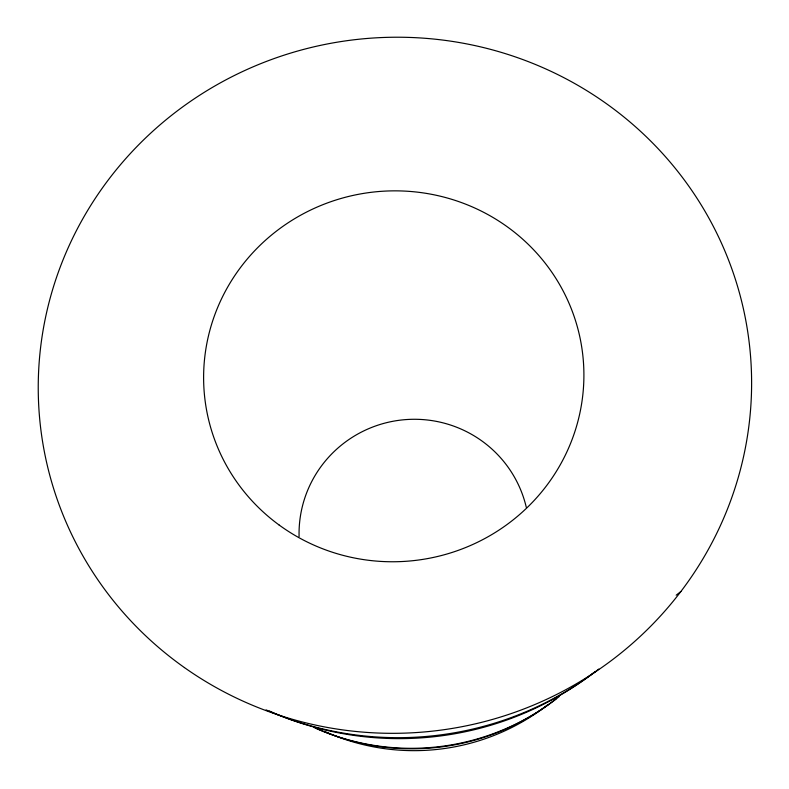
<?xml version="1.0" encoding="UTF-8"?>
<svg xmlns="http://www.w3.org/2000/svg" width="789" height="789" viewBox="0 0 789 789"><rect width="100%" height="100%" fill="white"/><g stroke="black" fill="none" stroke-linecap="round" stroke-linejoin="round"><path stroke-width="1.18" d="M676.173 595.192L680.897 591.484M598.802 669.052A321.813 315.028 -7.4 0 1 266.08 709.883M595.093 671.646A314.111 307.759 -7.4 0 1 269.315 710.997M556.294 698.699A231.108 228.603 -7.4 0 1 315.965 728.198M559.214 696.569A235.25 232.597 -7.4 0 1 313.657 727.34M548.099 704.518A215.9 213.937 -7.4 0 1 324.466 731.324M299.09 536.569A115.125 114.06 -7.4 0 1 399.658 420.221A115.125 114.06 -7.4 0 1 526.322 507.445M184.419 667.573A356.835 347.9 -7.4 0 0 749.55 420.419A356.835 347.9 -7.4 0 0 250.803 67.815A356.835 347.9 -7.4 0 0 184.419 667.573M279.02 524.932A190.228 185.376 -7.4 0 0 582.44 398.06A190.228 185.376 -7.4 0 0 319.811 205.929A190.228 185.376 -7.4 0 0 279.02 524.932"/></g></svg>
